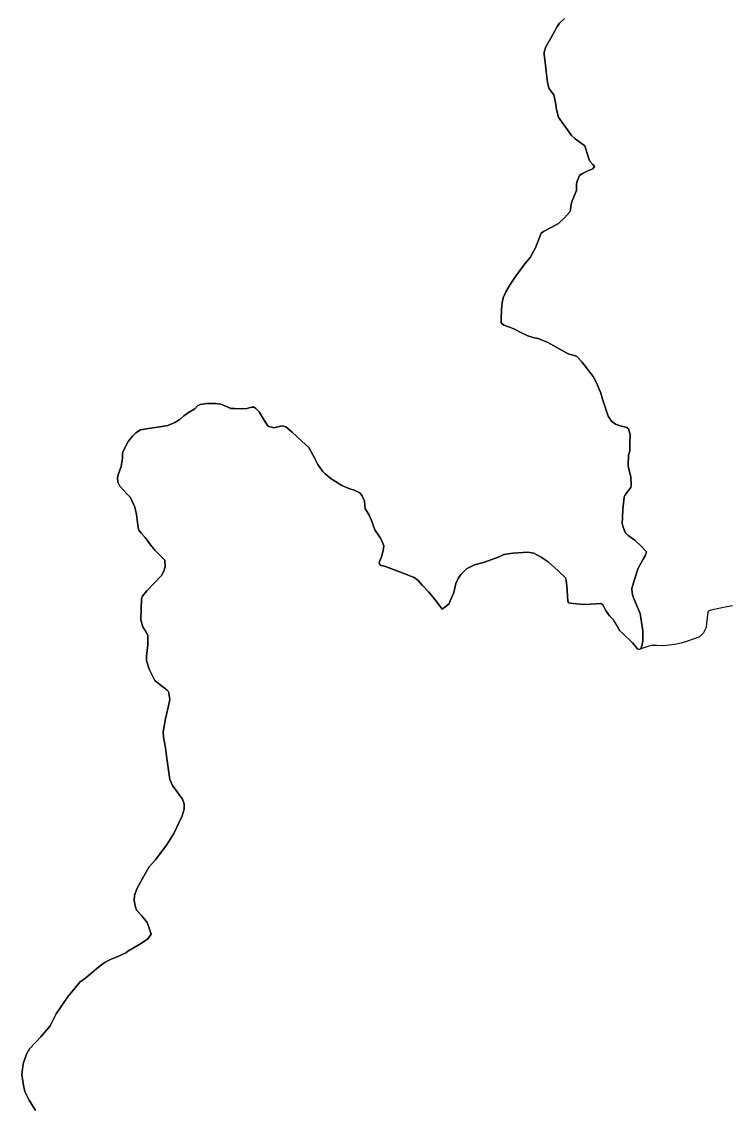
# Model space of a CAD drawing. Header units: millimetres. Extents: x 163919 to 195198, y 430116 to 478891.
# Drawn here: x 166769 to 169365, y 459677 to 463672 of the extents above; entities that cross this region are included whole.
import ezdxf

# ---------------------------------------------------------------- set-up
doc = ezdxf.new("R2010")
doc.units = ezdxf.units.MM
for name, color, linetype in [('#SK01', 6, 'Continuous'), ('#SK02', 6, 'Continuous'), ('#SK03', 2, 'Continuous'), ('#SK04', 2, 'Continuous')]:
    doc.layers.add(name, color=color, linetype=linetype)

msp = doc.modelspace()

# ---------------------------------------------------------------- linework, layer by layer
at = {"layer": '#SK01'}
msp.add_lwpolyline([(169380.2, 461525.1), (169359, 461521.4), (169336.5, 461516.3), (169300.5, 461509.1), (169292, 461504.7), (169289.2, 461501.1), (169284.5, 461459.3), (169282.9, 461445), (169273.4, 461425.7), (169258.5, 461411.2), (169218.6, 461396.4), (169191.7, 461387.9), (169168.2, 461382.8), (169137.4, 461379), (169123.5, 461378.1), (169101.6, 461379.2), (169082.1, 461379.3), (169072.5, 461376.1), (169058.6, 461371.3), (169043, 461367), (169037.4, 461364.3), (169031.1, 461367.3), (169013.2, 461389.3), (168976.6, 461422.9), (168966.4, 461432.3), (168942.6, 461473.1), (168927.6, 461488.1), (168913.1, 461508.9), (168903.1, 461528.4), (168896.9, 461533.7), (168877.7, 461532.7), (168858.7, 461531.2), (168833.2, 461529.3), (168795.3, 461534), (168778.5, 461535.5), (168775, 461540.9), (168773.8, 461561.5), (168771.4, 461598), (168769.5, 461617.9), (168766, 461627.7), (168739.3, 461654), (168702.8, 461686.8), (168676.8, 461703.3), (168650.2, 461717.9), (168628.2, 461721.9), (168573.6, 461718), (168540.1, 461713.4), (168522.8, 461705.2), (168465, 461684.7), (168432.7, 461676), (168403, 461660.9), (168381.5, 461640.1), (168371.6, 461625.1), (168363.2, 461607.2), (168356.2, 461573.7), (168343.1, 461542.6), (168338.9, 461532.7), (168318.8, 461515.8), (168313, 461512.5), (168305.6, 461522.2), (168292, 461541), (168277.7, 461558.6), (168262.8, 461576.6), (168241.1, 461599.3), (168223.8, 461619.7), (168210.5, 461628.4), (168175.7, 461643), (168118.4, 461664.5), (168101.8, 461670.7), (168087.8, 461673.2), (168082.4, 461680.4), (168082.7, 461687.9), (168090.7, 461704.9), (168096.7, 461728), (168099.5, 461745.4), (168092.3, 461763.8), (168084.4, 461777.6), (168066.4, 461804.2), (168053.7, 461838), (168045, 461857.8), (168033.7, 461876.6), (168030.7, 461881.6), (168028.4, 461910.1), (168020, 461929.6), (168010.6, 461940.8), (167989.7, 461950), (167974.4, 461954.7), (167945, 461967.7), (167921.6, 461981.5), (167905.2, 461991.2), (167883.2, 462010.7), (167873.1, 462019.6), (167856.4, 462044.9), (167845, 462067.1), (167823.9, 462107.4), (167798.2, 462129.9), (167761.7, 462163.6), (167739.5, 462183.5), (167725.5, 462186.6), (167694.6, 462179.6), (167687.6, 462181.2), (167677.1, 462183.6), (167671.4, 462187.3), (167655.6, 462213.4), (167641.6, 462238.3), (167629.2, 462250.5), (167622.6, 462254.7), (167614.3, 462255.4), (167604.2, 462252.3), (167592.1, 462248.6), (167550.4, 462249.9), (167536.4, 462250.2), (167523.8, 462257.1), (167500.1, 462265.9), (167480.1, 462268.8), (167448.3, 462268.4), (167424, 462264.7), (167414.8, 462260.1), (167404.2, 462249.1), (167381.6, 462235.5), (167364.8, 462223.5), (167349.4, 462210), (167331.3, 462199), (167305.1, 462188.2), (167283.7, 462184.2), (167234.1, 462176.5), (167204.9, 462172.1), (167187.4, 462161.3), (167175.5, 462148.5), (167159.2, 462129.6), (167144, 462098), (167139.4, 462086.3), (167138.8, 462067.5), (167133.7, 462036.9), (167122.7, 462006.1), (167120.1, 461994.5), (167121.3, 461980.1), (167129.3, 461964.2), (167156.5, 461935.6), (167168.4, 461923.2), (167184.6, 461887), (167190.5, 461860.2), (167193.5, 461831.8), (167197, 461811.6), (167199.3, 461803.2), (167207.1, 461792.1), (167222.1, 461776.1), (167242.3, 461749), (167257.7, 461729.6), (167284.4, 461702.5), (167293.8, 461693.1), (167296, 461668.8), (167291.1, 461652), (167282.2, 461636.8), (167254.6, 461608.1), (167228.8, 461580), (167212.7, 461560), (167209.2, 461550.3), (167207.2, 461511.5), (167206.4, 461474.7), (167209, 461463.8), (167214.1, 461448), (167225.4, 461428.4), (167231.7, 461417.3), (167231.4, 461381.6), (167226.7, 461339.3), (167227.2, 461323.2), (167236.6, 461292.4), (167249.7, 461264.5), (167258.2, 461250.3), (167276.3, 461236.1), (167302.8, 461214.3), (167308, 461210), (167312.3, 461180.5), (167310.6, 461168.4), (167296.6, 461109.8), (167288.2, 461061), (167289, 461041.4), (167296.3, 461003.2), (167301.8, 460963.2), (167312.8, 460886.5), (167322.3, 460864.7), (167359.2, 460813.7), (167366, 460797.2), (167365.3, 460777.6), (167358.5, 460752.7), (167327.9, 460687.7), (167302.4, 460648), (167260.1, 460591.3), (167237.4, 460565.7), (167211.9, 460522.7), (167191.3, 460484.2), (167182.5, 460460.1), (167181.9, 460441.7), (167186.4, 460417.1), (167191.5, 460404.1), (167208.1, 460386.1), (167229.8, 460360), (167239.4, 460332.4), (167244.5, 460318.1), (167231.4, 460300.5), (167204.7, 460282.6), (167158.3, 460254.7), (167150.5, 460249.4), (167121.1, 460234.9), (167094.9, 460224.9), (167074.6, 460215.2), (167056.2, 460201.5), (167036.6, 460184.9), (167003.8, 460157.2), (166982, 460141.4), (166937, 460085.8), (166895.6, 460024.7), (166872.5, 459981.1), (166839.2, 459940.5), (166797.3, 459896.1), (166786.2, 459876.9), (166774.2, 459841.3), (166768.7, 459802), (166775.2, 459761.2), (166780.5, 459739.1), (166795.8, 459706.6), (166819.8, 459668.9)], dxfattribs=at)
at = {"layer": '#SK02'}
msp.add_lwpolyline([(168762.5, 463684.8), (168744.5, 463666.8), (168735.3, 463653.1), (168712.7, 463612.5), (168694.8, 463580.1), (168688.3, 463560.2), (168687.9, 463552.8), (168692.9, 463513), (168695.7, 463490.1), (168700, 463450.4), (168705.2, 463428.4), (168711.4, 463420.2), (168724.2, 463403.3), (168730, 463375.2), (168733.2, 463350.2), (168741, 463321.9), (168746, 463314.4), (168754.8, 463301.7), (168774.1, 463275.5), (168789.1, 463254.5), (168802, 463242.2), (168837.4, 463216.1), (168850.9, 463171.9), (168855.7, 463159.6), (168866.7, 463147.3), (168872.5, 463139.6), (168867.5, 463131.2), (168848.2, 463124.5), (168826.2, 463113.6), (168818.1, 463107.6), (168809.1, 463085.8), (168807.4, 463075.5), (168807.4, 463059.8), (168807.4, 463052.1), (168790.8, 463014.2), (168787.1, 463002.1), (168784.3, 462982.4), (168783.2, 462974.4), (168762.3, 462951.3), (168740.8, 462930.7), (168711.5, 462914.5), (168686.3, 462901.6), (168677, 462895.1), (168656, 462841.4), (168636.8, 462805.8), (168617.6, 462782), (168583, 462736), (168563.3, 462706.1), (168547.2, 462679.8), (168538, 462657.1), (168533.3, 462638.8), (168531.6, 462613.8), (168529.6, 462575.7), (168529.8, 462565), (168539.8, 462556.5), (168561.3, 462549.3), (168579.3, 462542.1), (168602.7, 462530.3), (168627.7, 462517.8), (168651, 462510.6), (168665.5, 462507.2), (168701.1, 462493.5), (168776.9, 462451.8), (168807.5, 462442.2), (168826.7, 462422.3), (168868.4, 462367.7), (168881.6, 462342.8), (168895.8, 462306.9), (168901.9, 462284.1), (168923.5, 462222.4), (168935.7, 462203.7), (168949.8, 462192.9), (168968, 462186.6), (168991.6, 462181.1), (168998.3, 462176.2), (169003.9, 462154.5), (169003, 462123.6), (169002.8, 462094.4), (168998.5, 462078.9), (168997.1, 462041.4), (168997.6, 462033), (169006.5, 461998.5), (169008.3, 461970), (169006.2, 461960.1), (168986.3, 461932.5), (168982.1, 461923.9), (168977.3, 461879.7), (168975.6, 461847.9), (168974.4, 461828.9), (168978.1, 461813.7), (168986.1, 461794.6), (168997.2, 461783.2), (169021.6, 461765.7), (169046, 461742.6), (169058.3, 461729.3), (169064, 461723.1), (169060.8, 461711.5), (169052.5, 461696.7), (169034.1, 461663.3), (169018.4, 461618.1), (169009.8, 461588), (169011.4, 461571.9), (169016.5, 461554.2), (169041.1, 461496.9), (169050.6, 461432.6), (169050.9, 461396.2), (169047.4, 461377.3), (169043, 461367), (169037.4, 461364.3), (169031.1, 461367.3), (169013.2, 461389.3), (168976.6, 461422.9), (168966.4, 461432.3), (168942.6, 461473.1), (168927.6, 461488.1), (168913.1, 461508.9), (168903.1, 461528.4), (168896.9, 461533.7), (168877.7, 461532.7), (168858.7, 461531.2), (168833.2, 461529.3), (168795.3, 461534), (168778.5, 461535.5), (168775, 461540.9), (168773.8, 461561.5), (168771.4, 461598), (168769.5, 461617.9), (168766, 461627.7), (168739.3, 461654), (168702.8, 461686.8), (168676.8, 461703.3), (168650.2, 461717.9), (168628.2, 461721.9), (168573.6, 461718), (168540.1, 461713.4), (168522.8, 461705.2), (168465, 461684.7), (168432.7, 461676), (168403, 461660.9), (168381.5, 461640.1), (168371.6, 461625.1), (168363.2, 461607.2), (168356.2, 461573.7), (168343.1, 461542.6), (168338.9, 461532.7), (168318.8, 461515.8), (168313, 461512.5), (168305.6, 461522.2), (168292, 461541), (168277.7, 461558.6), (168262.8, 461576.6), (168241.1, 461599.3), (168223.8, 461619.7), (168210.5, 461628.4), (168175.7, 461643), (168118.4, 461664.5), (168101.8, 461670.7), (168087.8, 461673.2), (168082.4, 461680.4), (168082.7, 461687.9), (168090.7, 461704.9), (168096.7, 461728), (168099.5, 461745.4), (168092.3, 461763.8), (168084.4, 461777.6), (168066.4, 461804.2), (168053.7, 461838), (168045, 461857.8), (168033.7, 461876.6), (168030.7, 461881.6), (168028.4, 461910.1), (168020, 461929.6), (168010.6, 461940.8), (167989.7, 461950), (167974.4, 461954.7), (167945, 461967.7), (167921.6, 461981.5), (167905.2, 461991.2), (167883.2, 462010.7), (167873.1, 462019.6), (167856.4, 462044.9), (167845, 462067.1), (167823.9, 462107.4), (167798.2, 462129.9), (167761.7, 462163.6), (167739.5, 462183.5), (167725.5, 462186.6), (167694.6, 462179.6), (167687.6, 462181.2), (167677.1, 462183.6), (167671.4, 462187.3), (167655.6, 462213.4), (167641.6, 462238.3), (167629.2, 462250.5), (167622.6, 462254.7), (167614.3, 462255.4), (167604.2, 462252.3), (167592.1, 462248.6), (167550.4, 462249.9), (167536.4, 462250.2), (167523.8, 462257.1), (167500.1, 462265.9), (167480.1, 462268.8), (167448.3, 462268.4), (167424, 462264.7), (167414.8, 462260.1), (167404.2, 462249.1), (167381.6, 462235.5), (167364.8, 462223.5), (167349.4, 462210), (167331.3, 462199), (167305.1, 462188.2), (167283.7, 462184.2), (167234.1, 462176.5), (167204.9, 462172.1), (167187.4, 462161.3), (167175.5, 462148.5), (167159.2, 462129.6), (167144, 462098), (167139.4, 462086.3), (167138.8, 462067.5), (167133.7, 462036.9), (167122.7, 462006.1), (167120.1, 461994.5), (167121.3, 461980.1), (167129.3, 461964.2), (167156.5, 461935.6), (167168.4, 461923.2), (167184.6, 461887), (167190.5, 461860.2), (167193.5, 461831.8), (167197, 461811.6), (167199.3, 461803.2), (167207.1, 461792.1), (167222.1, 461776.1), (167242.3, 461749), (167257.7, 461729.6), (167284.4, 461702.5), (167293.8, 461693.1), (167296, 461668.8), (167291.1, 461652), (167282.2, 461636.8), (167254.6, 461608.1), (167228.8, 461580), (167212.7, 461560), (167209.2, 461550.3), (167207.2, 461511.5), (167206.4, 461474.7), (167209, 461463.8), (167214.1, 461448), (167225.4, 461428.4), (167231.7, 461417.3), (167231.4, 461381.6), (167226.7, 461339.3), (167227.2, 461323.2), (167236.6, 461292.4), (167249.7, 461264.5), (167258.2, 461250.3), (167276.3, 461236.1), (167302.8, 461214.3), (167308, 461210), (167312.3, 461180.5), (167310.6, 461168.4), (167296.6, 461109.8), (167288.2, 461061), (167289, 461041.4), (167296.3, 461003.2), (167301.8, 460963.2), (167312.8, 460886.5), (167322.3, 460864.7), (167359.2, 460813.7), (167366, 460797.2), (167365.3, 460777.6), (167358.5, 460752.7), (167327.9, 460687.7), (167302.4, 460648), (167260.1, 460591.3), (167237.4, 460565.7), (167211.9, 460522.7), (167191.3, 460484.2), (167182.5, 460460.1), (167181.9, 460441.7), (167186.4, 460417.1), (167191.5, 460404.1), (167208.1, 460386.1), (167229.8, 460360), (167239.4, 460332.4), (167244.5, 460318.1), (167231.4, 460300.5), (167204.7, 460282.6), (167158.3, 460254.7), (167150.5, 460249.4), (167121.1, 460234.9), (167094.9, 460224.9), (167074.6, 460215.2), (167056.2, 460201.5), (167036.6, 460184.9), (167003.8, 460157.2), (166982, 460141.4), (166937, 460085.8), (166895.6, 460024.7), (166872.5, 459981.1), (166839.2, 459940.5), (166797.3, 459896.1), (166786.2, 459876.9), (166774.2, 459841.3), (166768.7, 459802), (166775.2, 459761.2), (166780.5, 459739.1), (166795.8, 459706.6), (166819.8, 459668.9)], dxfattribs=at)
at = {"layer": '#SK03', "ltscale": 10}
msp.add_lwpolyline([(166819.8, 459668.9), (166795.8, 459706.6), (166780.5, 459739.1), (166775.2, 459761.2), (166768.7, 459802), (166774.2, 459841.3), (166786.2, 459876.9), (166797.3, 459896.1), (166839.2, 459940.5), (166872.5, 459981.1), (166895.6, 460024.7), (166937, 460085.8), (166982, 460141.4), (167003.8, 460157.2), (167036.6, 460184.9), (167056.2, 460201.5), (167074.6, 460215.2), (167094.9, 460224.9), (167121.1, 460234.9), (167150.5, 460249.4), (167158.3, 460254.7), (167204.7, 460282.6), (167231.4, 460300.5), (167244.5, 460318.1), (167239.4, 460332.4), (167229.8, 460360), (167208.1, 460386.1), (167191.5, 460404.1), (167186.4, 460417.1), (167181.9, 460441.7), (167182.5, 460460.1), (167191.3, 460484.2), (167211.9, 460522.7), (167237.4, 460565.7), (167260.1, 460591.3), (167302.4, 460648), (167327.9, 460687.7), (167358.5, 460752.7), (167365.3, 460777.6), (167366, 460797.2), (167359.2, 460813.7), (167322.3, 460864.7), (167312.8, 460886.5), (167301.8, 460963.2), (167296.3, 461003.2), (167289, 461041.4), (167288.2, 461061), (167296.6, 461109.8), (167310.6, 461168.4), (167312.3, 461180.5), (167308, 461210), (167302.8, 461214.3), (167276.3, 461236.1), (167258.2, 461250.3), (167249.7, 461264.5), (167236.6, 461292.4), (167227.2, 461323.2), (167226.7, 461339.3), (167231.4, 461381.6), (167231.7, 461417.3), (167225.4, 461428.4), (167214.1, 461448), (167209, 461463.8), (167206.4, 461474.7), (167207.2, 461511.5), (167209.2, 461550.3), (167212.7, 461560), (167228.8, 461580), (167254.6, 461608.1), (167282.2, 461636.8), (167291.1, 461652), (167296, 461668.8), (167293.8, 461693.1), (167284.4, 461702.5), (167257.7, 461729.6), (167242.3, 461749), (167222.1, 461776.1), (167207.1, 461792.1), (167199.3, 461803.2), (167197, 461811.6), (167193.5, 461831.8), (167190.5, 461860.2), (167184.6, 461887), (167168.4, 461923.2), (167156.5, 461935.6), (167129.3, 461964.2), (167121.3, 461980.1), (167120.1, 461994.5), (167122.7, 462006.1), (167133.7, 462036.9), (167138.8, 462067.5), (167139.4, 462086.3), (167144, 462098), (167159.2, 462129.6), (167175.5, 462148.5), (167187.4, 462161.3), (167204.9, 462172.1), (167234.1, 462176.5), (167283.7, 462184.2), (167305.1, 462188.2), (167331.3, 462199), (167349.4, 462210), (167364.8, 462223.5), (167381.6, 462235.5), (167404.2, 462249.1), (167414.8, 462260.1), (167424, 462264.7), (167448.3, 462268.4), (167480.1, 462268.8), (167500.1, 462265.9), (167523.8, 462257.1), (167536.4, 462250.2), (167550.4, 462249.9), (167592.1, 462248.6), (167604.2, 462252.3), (167614.3, 462255.4), (167622.6, 462254.7), (167629.2, 462250.5), (167641.6, 462238.3), (167655.6, 462213.4), (167671.4, 462187.3), (167677.1, 462183.6), (167687.6, 462181.2), (167694.6, 462179.6), (167725.5, 462186.6), (167739.5, 462183.5), (167761.7, 462163.6), (167798.2, 462129.9), (167823.9, 462107.4), (167845, 462067.1), (167856.4, 462044.9), (167873.1, 462019.6), (167883.2, 462010.7), (167905.2, 461991.2), (167921.6, 461981.5), (167945, 461967.7), (167974.4, 461954.7), (167989.7, 461950), (168010.6, 461940.8), (168020, 461929.6), (168028.4, 461910.1), (168030.7, 461881.6), (168033.7, 461876.6), (168045, 461857.8), (168053.7, 461838), (168066.4, 461804.2), (168084.4, 461777.6), (168092.3, 461763.8), (168099.5, 461745.4), (168096.7, 461728), (168090.7, 461704.9), (168082.7, 461687.9), (168082.4, 461680.4), (168087.8, 461673.2), (168101.8, 461670.7), (168175.7, 461643), (168210.5, 461628.4), (168223.8, 461619.7), (168241.1, 461599.3), (168262.8, 461576.6), (168277.7, 461558.6), (168292, 461541), (168305.6, 461522.2), (168313, 461512.5), (168318.8, 461515.8), (168338.9, 461532.7), (168343.1, 461542.6), (168356.2, 461573.7), (168363.2, 461607.2), (168371.6, 461625.1), (168381.5, 461640.1), (168403, 461660.9), (168432.7, 461676), (168465, 461684.7), (168522.8, 461705.2), (168540.1, 461713.4), (168573.6, 461718), (168628.2, 461721.9), (168650.2, 461717.9), (168676.8, 461703.3), (168702.8, 461686.8), (168739.3, 461654), (168766, 461627.7), (168769.5, 461617.9), (168771.4, 461598), (168773.8, 461561.5), (168775, 461540.9), (168778.5, 461535.5), (168795.3, 461534), (168833.2, 461529.3), (168858.7, 461531.2), (168877.7, 461532.7), (168896.9, 461533.7), (168903.1, 461528.4), (168913.1, 461508.9), (168927.6, 461488.1), (168942.6, 461473.1), (168966.4, 461432.3), (168976.6, 461422.9), (169013.2, 461389.3), (169031.1, 461367.3), (169037.4, 461364.3), (169043, 461367), (169047.4, 461377.3), (169050.9, 461396.2), (169050.6, 461432.6), (169041.1, 461496.9), (169016.5, 461554.2), (169011.4, 461571.9), (169009.8, 461588), (169018.4, 461618.1), (169034.1, 461663.3), (169052.5, 461696.7), (169060.8, 461711.5), (169064, 461723.1), (169058.3, 461729.3), (169046, 461742.6), (169021.6, 461765.7), (168997.2, 461783.2), (168986.1, 461794.6), (168978.1, 461813.7), (168974.4, 461828.9), (168975.6, 461847.9), (168977.3, 461879.7), (168982.1, 461923.9), (168986.3, 461932.5), (169006.2, 461960.1), (169008.3, 461970), (169006.5, 461998.5), (168997.6, 462033), (168997.1, 462041.4), (168998.5, 462078.9), (169002.8, 462094.4), (169003, 462123.6), (169003.9, 462154.5), (168998.3, 462176.2), (168991.6, 462181.1), (168968, 462186.6), (168949.8, 462192.9), (168935.7, 462203.7), (168923.5, 462222.4), (168901.9, 462284.1), (168895.8, 462306.9), (168881.6, 462342.8), (168868.4, 462367.7), (168826.7, 462422.3), (168807.5, 462442.2), (168776.9, 462451.8), (168701.1, 462493.5), (168665.5, 462507.2), (168651, 462510.6), (168627.7, 462517.8), (168602.7, 462530.3), (168579.3, 462542.1), (168561.3, 462549.3), (168539.8, 462556.5), (168529.8, 462565), (168529.6, 462575.7), (168531.6, 462613.8), (168533.3, 462638.8), (168538, 462657.1), (168547.2, 462679.8), (168563.3, 462706.1), (168583, 462736), (168617.6, 462782), (168636.8, 462805.8), (168656, 462841.4), (168677, 462895.1), (168686.3, 462901.6), (168711.5, 462914.5), (168740.8, 462930.7), (168762.3, 462951.3), (168783.2, 462974.4), (168784.3, 462982.4), (168787.1, 463002.1), (168790.8, 463014.2), (168807.4, 463052.1), (168807.4, 463075.5), (168809.1, 463085.8), (168818.1, 463107.6), (168826.2, 463113.6), (168848.2, 463124.5), (168867.5, 463131.2), (168872.5, 463139.6), (168866.7, 463147.3), (168855.7, 463159.6), (168850.9, 463171.9), (168837.4, 463216.1), (168802, 463242.2), (168789.1, 463254.5), (168774.1, 463275.5), (168754.8, 463301.7), (168746, 463314.4), (168741, 463321.9), (168733.2, 463350.2), (168730, 463375.2), (168724.2, 463403.3), (168711.4, 463420.2), (168705.2, 463428.4), (168700, 463450.4), (168695.7, 463490.1), (168692.9, 463513), (168687.9, 463552.8), (168688.3, 463560.2), (168694.8, 463580.1), (168712.7, 463612.5), (168735.3, 463653.1), (168744.5, 463666.8), (168762.5, 463684.8)], dxfattribs=at)
at = {"layer": '#SK04'}
msp.add_lwpolyline([(168762.5, 463684.8), (168744.5, 463666.8), (168735.3, 463653.1), (168712.7, 463612.5), (168694.8, 463580.1), (168688.3, 463560.2), (168687.9, 463552.8), (168692.9, 463513), (168695.7, 463490.1), (168700, 463450.4), (168705.2, 463428.4), (168711.4, 463420.2), (168724.2, 463403.3), (168730, 463375.2), (168733.2, 463350.2), (168741, 463321.9), (168746, 463314.4), (168754.8, 463301.7), (168774.1, 463275.5), (168789.1, 463254.5), (168802, 463242.2), (168837.4, 463216.1), (168850.9, 463171.9), (168855.7, 463159.6), (168866.7, 463147.3), (168872.5, 463139.6), (168867.5, 463131.2), (168848.2, 463124.5), (168826.2, 463113.6), (168818.1, 463107.6), (168809.1, 463085.8), (168807.4, 463075.5), (168807.4, 463052.1), (168790.8, 463014.2), (168787.1, 463002.1), (168784.3, 462982.4), (168783.2, 462974.4), (168762.3, 462951.3), (168740.8, 462930.7), (168711.5, 462914.5), (168686.3, 462901.6), (168677, 462895.1), (168656, 462841.4), (168636.8, 462805.8), (168617.6, 462782), (168583, 462736), (168563.3, 462706.1), (168547.2, 462679.8), (168538, 462657.1), (168533.3, 462638.8), (168531.6, 462613.8), (168529.6, 462575.7), (168529.8, 462565), (168539.8, 462556.5), (168561.3, 462549.3), (168579.3, 462542.1), (168602.7, 462530.3), (168627.7, 462517.8), (168651, 462510.6), (168665.5, 462507.2), (168701.1, 462493.5), (168776.9, 462451.8), (168807.5, 462442.2), (168826.7, 462422.3), (168868.4, 462367.7), (168881.6, 462342.8), (168895.8, 462306.9), (168901.9, 462284.1), (168923.5, 462222.4), (168935.7, 462203.7), (168949.8, 462192.9), (168968, 462186.6), (168991.6, 462181.1), (168998.3, 462176.2), (169003.9, 462154.5), (169003, 462123.6), (169002.8, 462094.4), (168998.5, 462078.9), (168997.1, 462041.4), (168997.6, 462033), (169006.5, 461998.5), (169008.3, 461970), (169006.2, 461960.1), (168986.3, 461932.5), (168982.1, 461923.9), (168977.3, 461879.7), (168975.6, 461847.9), (168974.4, 461828.9), (168978.1, 461813.7), (168986.1, 461794.6), (168997.2, 461783.2), (169021.6, 461765.7), (169046, 461742.6), (169058.3, 461729.3), (169064, 461723.1), (169060.8, 461711.5), (169052.5, 461696.7), (169034.1, 461663.3), (169018.4, 461618.1), (169009.8, 461588), (169011.4, 461571.9), (169016.5, 461554.2), (169041.1, 461496.9), (169050.6, 461432.6), (169050.9, 461396.2), (169047.4, 461377.3), (169043, 461367), (169037.4, 461364.3), (169031.1, 461367.3), (169013.2, 461389.3), (168976.6, 461422.9), (168966.4, 461432.3), (168942.6, 461473.1), (168927.6, 461488.1), (168913.1, 461508.9), (168903.1, 461528.4), (168896.9, 461533.7), (168877.7, 461532.7), (168858.7, 461531.2), (168833.2, 461529.3), (168795.3, 461534), (168778.5, 461535.5), (168775, 461540.9), (168773.8, 461561.5), (168771.4, 461598), (168769.5, 461617.9), (168766, 461627.7), (168739.3, 461654), (168702.8, 461686.8), (168676.8, 461703.3), (168650.2, 461717.9), (168628.2, 461721.9), (168573.6, 461718), (168540.1, 461713.4), (168522.8, 461705.2), (168465, 461684.7), (168432.7, 461676), (168403, 461660.9), (168381.5, 461640.1), (168371.6, 461625.1), (168363.2, 461607.2), (168356.2, 461573.7), (168343.1, 461542.6), (168338.9, 461532.7), (168318.8, 461515.8), (168313, 461512.5), (168305.6, 461522.2), (168292, 461541), (168277.7, 461558.6), (168262.8, 461576.6), (168241.1, 461599.3), (168223.8, 461619.7), (168210.5, 461628.4), (168175.7, 461643), (168101.8, 461670.7), (168087.8, 461673.2), (168082.4, 461680.4), (168082.7, 461687.9), (168090.7, 461704.9), (168096.7, 461728), (168099.5, 461745.4), (168092.3, 461763.8), (168084.4, 461777.6), (168066.4, 461804.2), (168053.7, 461838), (168045, 461857.8), (168033.7, 461876.6), (168030.7, 461881.6), (168028.4, 461910.1), (168020, 461929.6), (168010.6, 461940.8), (167989.7, 461950), (167974.4, 461954.7), (167945, 461967.7), (167921.6, 461981.5), (167905.2, 461991.2), (167883.2, 462010.7), (167873.1, 462019.6), (167856.4, 462044.9), (167845, 462067.1), (167823.9, 462107.4), (167798.2, 462129.9), (167761.7, 462163.6), (167739.5, 462183.5), (167725.5, 462186.6), (167694.6, 462179.6), (167687.6, 462181.2), (167677.1, 462183.6), (167671.4, 462187.3), (167655.6, 462213.4), (167641.6, 462238.3), (167629.2, 462250.5), (167622.6, 462254.7), (167614.3, 462255.4), (167604.2, 462252.3), (167592.1, 462248.6), (167550.4, 462249.9), (167536.4, 462250.2), (167523.8, 462257.1), (167500.1, 462265.9), (167480.1, 462268.8), (167448.3, 462268.4), (167424, 462264.7), (167414.8, 462260.1), (167404.2, 462249.1), (167381.6, 462235.5), (167364.8, 462223.5), (167349.4, 462210), (167331.3, 462199), (167305.1, 462188.2), (167283.7, 462184.2), (167234.1, 462176.5), (167204.9, 462172.1), (167187.4, 462161.3), (167175.5, 462148.5), (167159.2, 462129.6), (167144, 462098), (167139.4, 462086.3), (167138.8, 462067.5), (167133.7, 462036.9), (167122.7, 462006.1), (167120.1, 461994.5), (167121.3, 461980.1), (167129.3, 461964.2), (167156.5, 461935.6), (167168.4, 461923.2), (167184.6, 461887), (167190.5, 461860.2), (167193.5, 461831.8), (167197, 461811.6), (167199.3, 461803.2), (167207.1, 461792.1), (167222.1, 461776.1), (167242.3, 461749), (167257.7, 461729.6), (167284.4, 461702.5), (167293.8, 461693.1), (167296, 461668.8), (167291.1, 461652), (167282.2, 461636.8), (167254.6, 461608.1), (167228.8, 461580), (167212.7, 461560), (167209.2, 461550.3), (167207.2, 461511.5), (167206.4, 461474.7), (167209, 461463.8), (167214.1, 461448), (167225.4, 461428.4), (167231.7, 461417.3), (167231.4, 461381.6), (167226.7, 461339.3), (167227.2, 461323.2), (167236.6, 461292.4), (167249.7, 461264.5), (167258.2, 461250.3), (167276.3, 461236.1), (167302.8, 461214.3), (167308, 461210), (167312.3, 461180.5), (167310.6, 461168.4), (167296.6, 461109.8), (167288.2, 461061), (167289, 461041.4), (167296.3, 461003.2), (167301.8, 460963.2), (167312.8, 460886.5), (167322.3, 460864.7), (167359.2, 460813.7), (167366, 460797.2), (167365.3, 460777.6), (167358.5, 460752.7), (167327.9, 460687.7), (167302.4, 460648), (167260.1, 460591.3), (167237.4, 460565.7), (167211.9, 460522.7), (167191.3, 460484.2), (167182.5, 460460.1), (167181.9, 460441.7), (167186.4, 460417.1), (167191.5, 460404.1), (167208.1, 460386.1), (167229.8, 460360), (167239.4, 460332.4), (167244.5, 460318.1), (167231.4, 460300.5), (167204.7, 460282.6), (167158.3, 460254.7), (167150.5, 460249.4), (167121.1, 460234.9), (167094.9, 460224.9), (167074.6, 460215.2), (167056.2, 460201.5), (167036.6, 460184.9), (167003.8, 460157.2), (166982, 460141.4), (166937, 460085.8), (166895.6, 460024.7), (166872.5, 459981.1), (166839.2, 459940.5), (166797.3, 459896.1), (166786.2, 459876.9), (166774.2, 459841.3), (166768.7, 459802), (166775.2, 459761.2), (166780.5, 459739.1), (166795.8, 459706.6), (166819.8, 459668.9)], dxfattribs=at)

doc.saveas('drawing.dxf')
